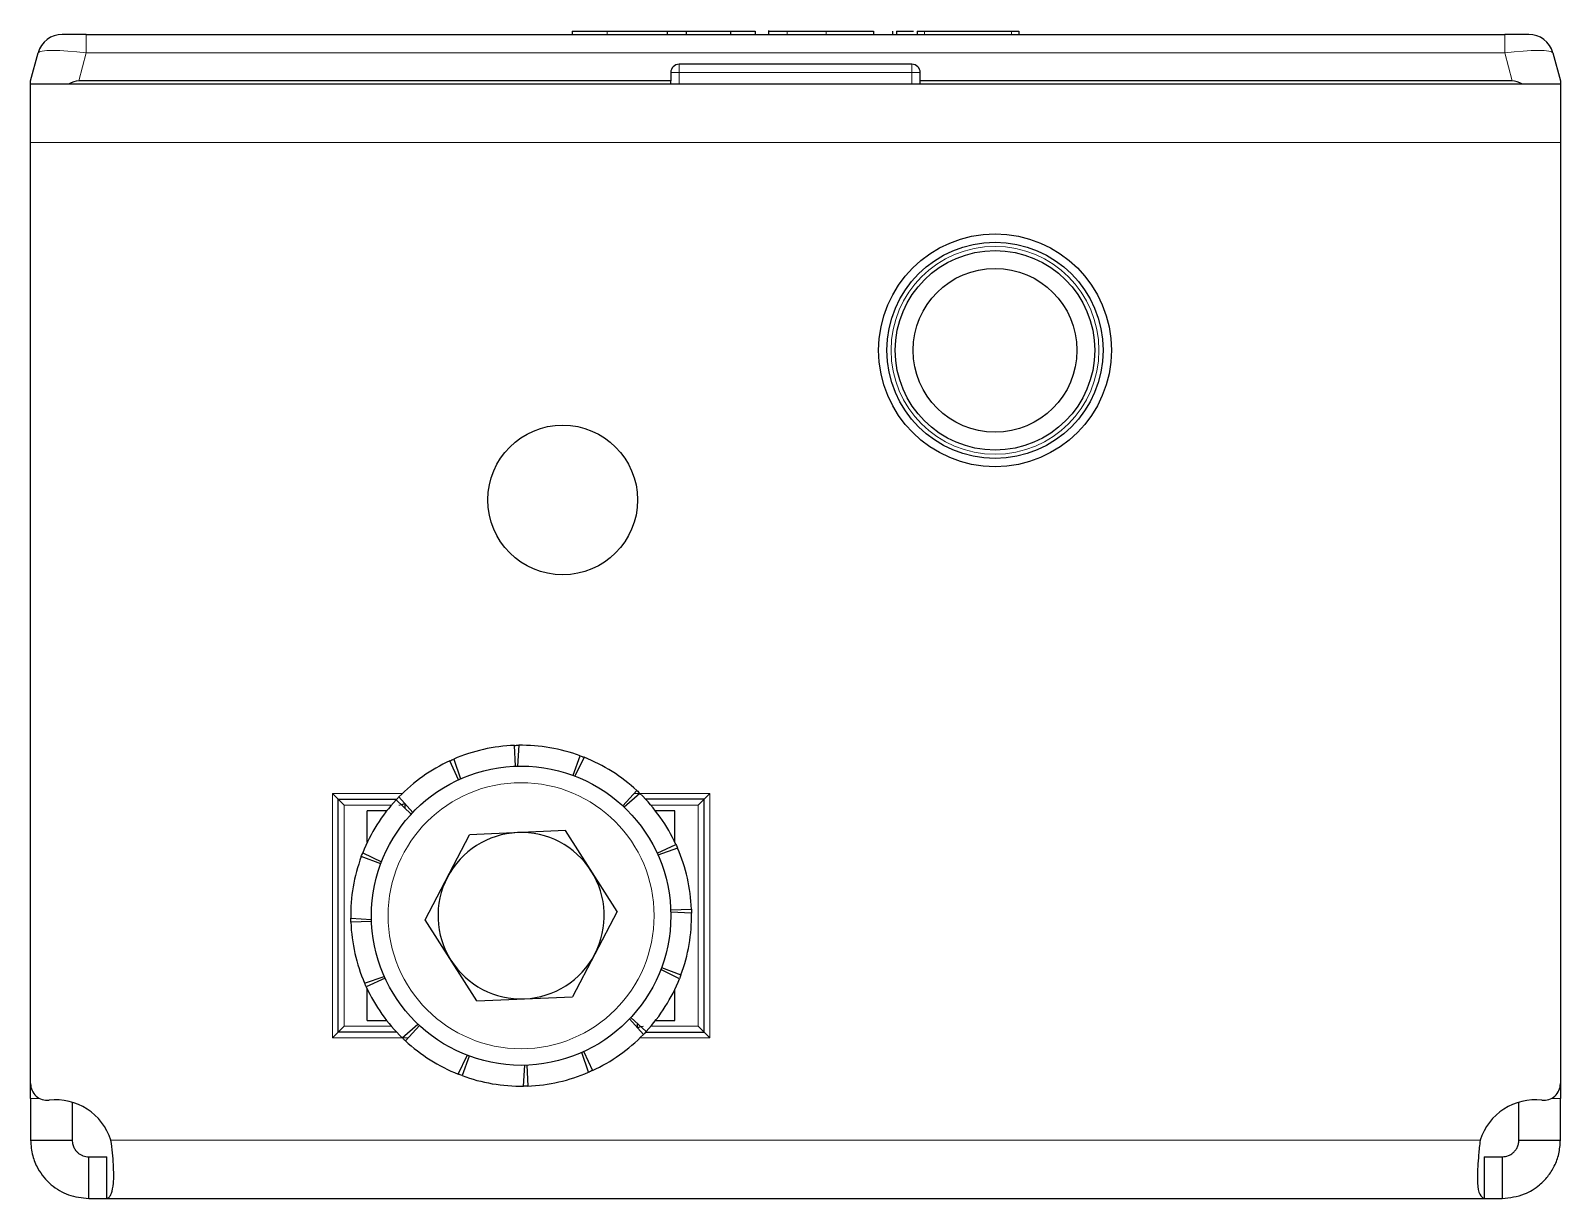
# Model space of a CAD drawing. Header units: millimetres. Extents: x -438 to 5180, y -570 to 658.
# Drawn here: x 1304.6 to 1396.6, y -183.3 to -113.1 of the extents above; entities that cross this region are included whole.
import ezdxf

# ---------------------------------------------------------------- set-up
doc = ezdxf.new("R2010")
doc.units = ezdxf.units.MM

msp = doc.modelspace()

# ---------------------------------------------------------------- linework, layer by layer
at = {"color": 7, "linetype": 'Continuous', "lineweight": 25}
for p, q in [((1337.151, -113.097), (1337.151, -113.297)), ((1342.806, -113.097), (1342.866, -113.097)), ((1342.866, -113.097), (1342.866, -113.297)), ((1342.866, -113.097), (1343.997, -113.097)), ((1343.997, -113.097), (1343.997, -113.297)), ((1343.997, -113.097), (1346.664, -113.097)), ((1346.664, -113.097), (1346.664, -113.297)), ((1346.664, -113.097), (1348.152, -113.097)), ((1348.152, -113.097), (1348.152, -113.297)), ((1348.964, -113.072), (1348.964, -113.297)), ((1352.432, -113.097), (1355.261, -113.097)), ((1355.261, -113.097), (1355.261, -113.297)), ((1356.403, -113.097), (1356.403, -113.297)), ((1356.656, -113.097), (1356.656, -113.297)), ((1357.892, -113.097), (1357.892, -113.297)), ((1358.327, -113.097), (1363.571, -113.097)), ((1364.006, -113.097), (1364.006, -113.297)), ((1307.929, -113.297), (1306.48, -113.297)), ((1307.929, -113.297), (1393.228, -113.297)), ((1394.677, -113.297), (1393.228, -113.297)), ((1304.578, -116.097), (1305.031, -114.408)), ((1396.126, -114.408), (1396.578, -116.097)), ((1343.078, -115.597), (1343.078, -116.097)), ((1357.578, -115.097), (1343.578, -115.097)), ((1358.078, -116.097), (1358.078, -115.597)), ((1304.578, -116.297), (1304.578, -116.097)), ((1304.578, -119.797), (1304.578, -116.297)), ((1396.578, -116.297), (1304.578, -116.297)), ((1343.078, -116.097), (1307.476, -116.097)), ((1343.078, -116.297), (1343.078, -116.097)), ((1393.681, -116.097), (1358.078, -116.097)), ((1358.078, -116.297), (1358.078, -116.097)), ((1396.578, -116.097), (1396.578, -116.297)), ((1396.578, -116.297), (1396.578, -119.797)), ((1304.578, -176.396), (1304.578, -119.797)), ((1396.578, -119.797), (1396.578, -176.396)), ((1333.731, -157.303), (1333.683, -156.054)), ((1333.933, -156.048), (1333.857, -157.299)), ((1330.316, -158.121), (1329.794, -156.985)), ((1330.022, -156.884), (1330.43, -158.069)), ((1337.199, -157.855), (1337.633, -156.683)), ((1337.866, -156.772), (1337.317, -157.899)), ((1322.728, -158.947), (1323.078, -159.297)), ((1326.728, -159.153), (1327.56, -160.091)), ((1340.192, -159.692), (1341.041, -158.775)), ((1341.222, -158.947), (1340.284, -159.778)), ((1345.078, -159.297), (1345.428, -158.947)), ((1323.078, -173.297), (1323.078, -159.297)), ((1323.078, -159.297), (1326.591, -159.297)), ((1323.078, -159.297), (1323.428, -159.647)), ((1324.828, -161.881), (1324.828, -159.997)), ((1325.993, -159.997), (1324.828, -159.997)), ((1327.474, -160.183), (1326.556, -159.334)), ((1327.078, -159.547), (1327.078, -159.817)), ((1345.078, -159.297), (1341.566, -159.297)), ((1343.328, -159.997), (1342.164, -159.997)), ((1343.328, -161.881), (1343.328, -159.997)), ((1344.728, -159.647), (1345.078, -159.297)), ((1345.078, -173.297), (1345.078, -159.297)), ((1328.31, -166.542), (1330.982, -161.424)), ((1336.75, -161.179), (1330.982, -161.424)), ((1339.847, -166.052), (1336.75, -161.179)), ((1325.637, -163.176), (1324.464, -162.742)), ((1324.554, -162.509), (1325.681, -163.058)), ((1342.254, -162.534), (1343.39, -162.012)), ((1343.491, -162.24), (1342.306, -162.649)), ((1323.829, -166.442), (1325.081, -166.518)), ((1339.847, -166.052), (1337.175, -171.17)), ((1343.072, -165.95), (1344.321, -165.901)), ((1344.327, -166.151), (1343.076, -166.075)), ((1325.085, -166.644), (1323.836, -166.692)), ((1331.407, -171.415), (1328.31, -166.542)), ((1324.665, -170.353), (1325.851, -169.945)), ((1325.902, -170.059), (1324.767, -170.582)), ((1343.603, -170.084), (1342.476, -169.535)), ((1342.52, -169.418), (1343.692, -169.851)), ((1324.828, -172.597), (1324.828, -170.713)), ((1343.328, -172.597), (1343.328, -170.713)), ((1331.407, -171.415), (1337.175, -171.17)), ((1323.078, -173.297), (1323.428, -172.947)), ((1324.828, -172.597), (1325.993, -172.597)), ((1326.934, -173.647), (1327.873, -172.815)), ((1327.965, -172.901), (1327.115, -173.819)), ((1341.429, -173.441), (1340.597, -172.502)), ((1340.683, -172.41), (1341.6, -173.26)), ((1341.078, -173.047), (1341.078, -172.776)), ((1342.164, -172.597), (1343.328, -172.597)), ((1344.728, -172.947), (1345.078, -173.297)), ((1322.728, -173.647), (1323.078, -173.297)), ((1326.591, -173.297), (1323.078, -173.297)), ((1341.566, -173.297), (1345.078, -173.297)), ((1345.078, -173.297), (1345.428, -173.647)), ((1330.291, -175.821), (1330.84, -174.694)), ((1330.957, -174.738), (1330.524, -175.911)), ((1338.135, -175.71), (1337.726, -174.524)), ((1337.841, -174.473), (1338.363, -175.608)), ((1334.224, -176.546), (1334.3, -175.294)), ((1334.425, -175.29), (1334.474, -176.539)), ((1304.578, -177.294), (1304.578, -176.396)), ((1396.578, -176.396), (1396.578, -177.294)), ((1304.578, -177.294), (1304.578, -179.797)), ((1307.078, -177.514), (1307.078, -179.797)), ((1394.078, -179.797), (1394.078, -177.514)), ((1396.578, -179.797), (1396.578, -177.294)), ((1304.578, -179.797), (1307.078, -179.797)), ((1394.078, -179.797), (1396.578, -179.797)), ((1308.078, -183.297), (1308.078, -180.797)), ((1308.078, -180.797), (1309.165, -180.797)), ((1309.165, -183.297), (1309.165, -180.797)), ((1391.992, -180.797), (1391.992, -183.297)), ((1391.992, -180.797), (1393.078, -180.797)), ((1393.078, -180.797), (1393.078, -183.297)), ((1308.078, -183.297), (1309.165, -183.297)), ((1309.165, -183.297), (1391.992, -183.297)), ((1391.992, -183.297), (1393.078, -183.297))]:
    msp.add_line(p, q, dxfattribs=at)
at = {"color": 8, "linetype": 'Continuous', "lineweight": 18}
for p, q in [((1339.261, -113.097), (1339.261, -113.297)), ((1350.07, -113.097), (1350.07, -113.297)), ((1352.432, -113.097), (1352.432, -113.297)), ((1358.327, -113.097), (1358.327, -113.297)), ((1363.571, -113.097), (1363.571, -113.297)), ((1307.929, -113.297), (1307.929, -114.408)), ((1393.228, -114.408), (1393.228, -113.297)), ((1307.929, -114.408), (1307.476, -116.097)), ((1393.228, -114.408), (1307.929, -114.408)), ((1393.681, -116.097), (1393.228, -114.408)), ((1343.578, -115.597), (1343.078, -115.597)), ((1343.578, -115.597), (1343.578, -115.097)), ((1343.578, -115.597), (1343.578, -116.297)), ((1357.578, -115.597), (1343.578, -115.597)), ((1357.578, -115.597), (1357.578, -115.097)), ((1357.578, -115.597), (1358.078, -115.597)), ((1357.578, -116.297), (1357.578, -115.597)), ((1396.578, -119.797), (1304.578, -119.797)), ((1322.728, -173.647), (1322.728, -158.947)), ((1322.728, -158.947), (1326.934, -158.947)), ((1340.882, -158.947), (1341.222, -158.947)), ((1341.223, -158.947), (1345.428, -158.947)), ((1345.428, -158.947), (1345.428, -173.647)), ((1326.278, -159.647), (1323.428, -159.647)), ((1323.428, -159.647), (1323.428, -172.947)), ((1344.728, -159.647), (1341.878, -159.647)), ((1344.728, -172.947), (1344.728, -159.647)), ((1323.428, -172.947), (1326.278, -172.947)), ((1341.878, -172.947), (1344.728, -172.947)), ((1326.934, -173.647), (1322.728, -173.647)), ((1327.275, -173.647), (1326.934, -173.647)), ((1345.428, -173.647), (1341.223, -173.647)), ((1305.138, -177.294), (1304.578, -177.294)), ((1396.578, -177.294), (1396.019, -177.294)), ((1391.746, -179.797), (1309.41, -179.797))]:
    msp.add_line(p, q, dxfattribs=at)
at = {"color": 7, "linetype": 'Continuous', "lineweight": 25}
for centre, radius in [((1362.578, -132.297), 7), ((1362.578, -132.297), 6.5), ((1362.578, -132.297), 6), ((1362.578, -132.297), 4.925), ((1336.578, -141.297), 4.5), ((1334.078, -166.297), 9)]:
    msp.add_circle(centre, radius, dxfattribs=at)
at = {"color": 8, "linetype": 'Continuous', "lineweight": 18}
for centre, radius in [((1362.578, -132.297), 6.25), ((1334.078, -166.297), 8)]:
    msp.add_circle(centre, radius, dxfattribs=at)
at = {"color": 7, "linetype": 'Continuous', "lineweight": 25}
for centre, radius, start, end in [((1306.48, -114.797), 1.5, 90, 165), ((1394.677, -114.797), 1.5, 15, 90), ((1343.578, -115.597), 0.5, 90, 180), ((1357.578, -115.597), 0.5, 0, 90), ((1334.078, -166.297), 10.25, 92.21037, 113.31447), ((1334.078, -166.297), 10.25, 69.71037, 90.81447), ((1334.078, -166.297), 10.25, 114.71037, 135.81447), ((1334.078, -166.297), 10.25, 47.21037, 68.31447), ((1334.078, -166.297), 10.25, 24.71037, 45.81447), ((1334.078, -166.297), 10.25, 137.21037, 158.31447), ((1334.078, -166.297), 5, 92.43345, 152.43345), ((1334.078, -166.297), 5, 32.43345, 92.43345), ((1334.078, -166.297), 10.25, 159.71037, 180.81447), ((1334.078, -166.297), 10.25, 2.21037, 23.31447), ((1334.078, -166.297), 5, 332.43345, 32.43345), ((1334.078, -166.297), 5, 152.43345, 212.43345), ((1334.078, -166.297), 10.25, 339.71037, 0.81447), ((1334.078, -166.297), 10.25, 182.21037, 203.31447), ((1334.078, -166.297), 5, 212.43345, 272.43345), ((1334.078, -166.297), 5, 272.43345, 332.43345), ((1334.078, -166.297), 10.25, 317.21037, 338.31447), ((1334.078, -166.297), 10.25, 204.71037, 225.81447), ((1334.078, -166.297), 10.25, 227.21037, 248.31447), ((1334.078, -166.297), 10.25, 294.71037, 315.81447), ((1334.078, -166.297), 10.25, 272.21037, 293.31447), ((1305.578, -176.396), 1, 180, 276.37937), ((1334.078, -166.297), 10.25, 249.71037, 270.81447), ((1395.578, -176.396), 1, 263.62063, 0), ((1306.078, -180.868), 3.5, 17.82529, 96.37937), ((1395.078, -180.868), 3.5, 83.62063, 162.17471)]:
    msp.add_arc(centre, radius, start, end, dxfattribs=at)
at = {"color": 8, "linetype": 'Continuous', "lineweight": 18}
for centre, major_axis, start_param, end_param in [((1308.033, -114.797), (3.003, -0.382), 1.621093, 3.124852), ((1393.124, -114.797), (3.003, 0.382), 0.016741, 1.520499)]:
    msp.add_ellipse(centre, major_axis=major_axis, ratio=0.123038, start_param=start_param, end_param=end_param, dxfattribs=at)
at = {"color": 7, "linetype": 'Continuous', "lineweight": 25}
for centre, major_axis, start_param, end_param in [((1304.578, -127.688), (3.099, 11.565), 0.067037, 0.253072), ((1396.578, -127.688), (-3.099, 11.565), 6.030113, 6.216148)]:
    msp.add_ellipse(centre, major_axis=major_axis, ratio=0.250563, start_param=start_param, end_param=end_param, dxfattribs=at)
for points, knots in [([(1337.151, -113.097), (1337.521, -113.097), (1338.21, -113.097), (1338.928, -113.097), (1339.261, -113.097)], [0, 0, 0, 0, 0.5368, 1, 1, 1, 1]), ([(1339.261, -113.097), (1339.762, -113.097), (1340.698, -113.097), (1341.89, -113.097), (1342.615, -113.097), (1342.796, -113.097), (1342.806, -113.097)], [0, 0, 0, 0, 0.3819835, 0.7133523, 0.984017, 1, 1, 1, 1]), ([(1348.981, -113.097), (1348.976, -113.097), (1348.948, -113.097), (1349.106, -113.097), (1349.474, -113.097), (1349.86, -113.097), (1350.07, -113.097)], [0, 0, 0, 0, 0.061615, 0.333035, 0.637399, 1, 1, 1, 1]), ([(1350.07, -113.097), (1350.229, -113.097), (1350.588, -113.097), (1351.388, -113.097), (1352.02, -113.097), (1352.432, -113.097)], [0, 0, 0, 0, 0.216742, 0.489643, 1, 1, 1, 1]), ([(1356.656, -113.097), (1356.708, -113.097), (1356.817, -113.097), (1357.118, -113.097), (1357.402, -113.097), (1357.607, -113.097), (1357.671, -113.097)], [0, 0, 0, 0, 0.255277, 0.538303, 0.854078, 1, 1, 1, 1]), ([(1356.832, -113.097), (1356.946, -113.097), (1357.19, -113.097), (1357.495, -113.097), (1357.671, -113.097), (1357.671, -113.097)], [0, 0, 0, 0, 0.466249, 0.997338, 1, 1, 1, 1]), ([(1357.892, -113.097), (1357.901, -113.097), (1357.917, -113.097), (1358.033, -113.097), (1358.175, -113.097), (1358.276, -113.097), (1358.327, -113.097)], [0, 0, 0, 0, 0.285248, 0.560563, 0.777151, 1, 1, 1, 1]), ([(1363.571, -113.097), (1363.636, -113.097), (1363.764, -113.097), (1363.905, -113.097), (1363.99, -113.097), (1364.001, -113.097), (1364.006, -113.097)], [0, 0, 0, 0, 0.2813032, 0.555629, 0.7738783, 1, 1, 1, 1]), ([(1333.683, -156.054), (1333.725, -156.053), (1333.787, -156.051), (1333.87, -156.049), (1333.912, -156.048), (1333.933, -156.048)], [0, 0, 0, 0, 0.499981, 0.749988, 1, 1, 1, 1]), ([(1329.794, -156.985), (1329.831, -156.968), (1329.888, -156.942), (1329.964, -156.908), (1330.003, -156.892), (1330.022, -156.884)], [0, 0, 0, 0, 0.4999808, 0.7499881, 1, 1, 1, 1]), ([(1337.633, -156.683), (1337.672, -156.697), (1337.73, -156.719), (1337.808, -156.749), (1337.847, -156.764), (1337.866, -156.772)], [0, 0, 0, 0, 0.499981, 0.749988, 1, 1, 1, 1]), ([(1326.556, -159.334), (1326.585, -159.303), (1326.627, -159.258), (1326.685, -159.197), (1326.714, -159.168), (1326.728, -159.153)], [0, 0, 0, 0, 0.4999808, 0.7499881, 1, 1, 1, 1]), ([(1341.041, -158.775), (1341.072, -158.803), (1341.117, -158.846), (1341.178, -158.903), (1341.208, -158.932), (1341.222, -158.947)], [0, 0, 0, 0, 0.499981, 0.749988, 1, 1, 1, 1]), ([(1324.464, -162.742), (1324.479, -162.703), (1324.501, -162.645), (1324.531, -162.567), (1324.546, -162.529), (1324.554, -162.509)], [0, 0, 0, 0, 0.499981, 0.749988, 1, 1, 1, 1]), ([(1343.39, -162.012), (1343.407, -162.05), (1343.433, -162.107), (1343.467, -162.183), (1343.483, -162.221), (1343.491, -162.24)], [0, 0, 0, 0, 0.4999808, 0.7499881, 1, 1, 1, 1]), ([(1323.836, -166.692), (1323.835, -166.65), (1323.832, -166.588), (1323.83, -166.505), (1323.83, -166.463), (1323.829, -166.442)], [0, 0, 0, 0, 0.499981, 0.749988, 1, 1, 1, 1]), ([(1344.321, -165.901), (1344.322, -165.943), (1344.324, -166.005), (1344.326, -166.089), (1344.327, -166.13), (1344.327, -166.151)], [0, 0, 0, 0, 0.499981, 0.749988, 1, 1, 1, 1]), ([(1343.692, -169.851), (1343.678, -169.89), (1343.656, -169.949), (1343.626, -170.026), (1343.611, -170.065), (1343.603, -170.084)], [0, 0, 0, 0, 0.499981, 0.749988, 1, 1, 1, 1]), ([(1324.767, -170.582), (1324.75, -170.544), (1324.724, -170.487), (1324.69, -170.411), (1324.674, -170.373), (1324.665, -170.353)], [0, 0, 0, 0, 0.499981, 0.749988, 1, 1, 1, 1]), ([(1327.115, -173.819), (1327.085, -173.79), (1327.039, -173.748), (1326.979, -173.69), (1326.949, -173.661), (1326.934, -173.647)], [0, 0, 0, 0, 0.4999808, 0.7499881, 1, 1, 1, 1]), ([(1341.6, -173.26), (1341.572, -173.29), (1341.529, -173.336), (1341.472, -173.396), (1341.443, -173.426), (1341.429, -173.441)], [0, 0, 0, 0, 0.499981, 0.749988, 1, 1, 1, 1]), ([(1338.363, -175.608), (1338.325, -175.625), (1338.268, -175.651), (1338.192, -175.685), (1338.154, -175.701), (1338.135, -175.71)], [0, 0, 0, 0, 0.499981, 0.749988, 1, 1, 1, 1]), ([(1330.524, -175.911), (1330.485, -175.896), (1330.427, -175.874), (1330.349, -175.844), (1330.31, -175.829), (1330.291, -175.821)], [0, 0, 0, 0, 0.499981, 0.749988, 1, 1, 1, 1]), ([(1334.474, -176.539), (1334.432, -176.541), (1334.37, -176.543), (1334.286, -176.545), (1334.245, -176.545), (1334.224, -176.546)], [0, 0, 0, 0, 0.499981, 0.749988, 1, 1, 1, 1]), ([(1304.578, -179.797), (1304.603, -180.113), (1304.649, -180.703), (1305.049, -181.649), (1305.762, -182.515), (1306.859, -183.173), (1307.665, -183.255), (1308.078, -183.297)], [0, 0, 0, 0, 0.17084, 0.319217, 0.548103, 0.767822, 1, 1, 1, 1]), ([(1307.078, -179.797), (1307.085, -179.887), (1307.098, -180.054), (1307.192, -180.275), (1307.307, -180.442), (1307.437, -180.57), (1307.577, -180.667), (1307.801, -180.773), (1307.964, -180.787), (1308.078, -180.797)], [0, 0, 0, 0, 0.1543587, 0.2872828, 0.4004353, 0.4965437, 0.6043139, 0.7231511, 1, 1, 1, 1]), ([(1309.165, -183.297), (1309.218, -183.28), (1309.318, -183.248), (1309.465, -182.965), (1309.566, -182.503), (1309.583, -181.874), (1309.563, -181.259), (1309.508, -180.553), (1309.443, -180.053), (1309.41, -179.797)], [0, 0, 0, 0, 0.144067, 0.271276, 0.474907, 0.597997, 0.726338, 0.860245, 1, 1, 1, 1]), ([(1391.746, -179.797), (1391.716, -180.091), (1391.66, -180.643), (1391.591, -181.545), (1391.569, -182.428), (1391.706, -183.153), (1391.894, -183.248), (1391.992, -183.297)], [0, 0, 0, 0, 0.16069, 0.301312, 0.521951, 0.753573, 1, 1, 1, 1]), ([(1393.078, -180.797), (1393.205, -180.784), (1393.419, -180.763), (1393.687, -180.604), (1393.866, -180.425), (1393.982, -180.242), (1394.063, -180.027), (1394.073, -179.875), (1394.078, -179.797)], [0, 0, 0, 0, 0.296302, 0.497469, 0.6154973, 0.73607, 0.8631142, 1, 1, 1, 1]), ([(1393.078, -183.297), (1393.535, -183.246), (1394.34, -183.157), (1395.25, -182.587), (1395.841, -181.988), (1396.241, -181.355), (1396.523, -180.611), (1396.559, -180.073), (1396.578, -179.797)], [0, 0, 0, 0, 0.254149, 0.448213, 0.574908, 0.708872, 0.850468, 1, 1, 1, 1])]:
    msp.add_open_spline(points, degree=3, knots=knots, dxfattribs=at)
at = {"color": 8, "linetype": 'Continuous', "lineweight": 18}
for points, knots in [([(1326.728, -159.647), (1326.767, -159.644), (1326.83, -159.639), (1326.91, -159.618), (1326.97, -159.597), (1327.02, -159.574), (1327.055, -159.559), (1327.075, -159.549), (1327.077, -159.547), (1327.078, -159.547)], [0, 0, 0, 0, 0.208592, 0.336235, 0.479855, 0.625864, 0.760785, 0.885235, 1, 1, 1, 1]), ([(1341.078, -173.047), (1341.08, -173.046), (1341.082, -173.045), (1341.102, -173.035), (1341.137, -173.019), (1341.187, -172.997), (1341.247, -172.975), (1341.326, -172.954), (1341.389, -172.95), (1341.428, -172.947)], [0, 0, 0, 0, 0.114765, 0.239215, 0.374136, 0.520145, 0.663765, 0.791408, 1, 1, 1, 1])]:
    msp.add_open_spline(points, degree=3, knots=knots, dxfattribs=at)

doc.saveas('drawing.dxf')
